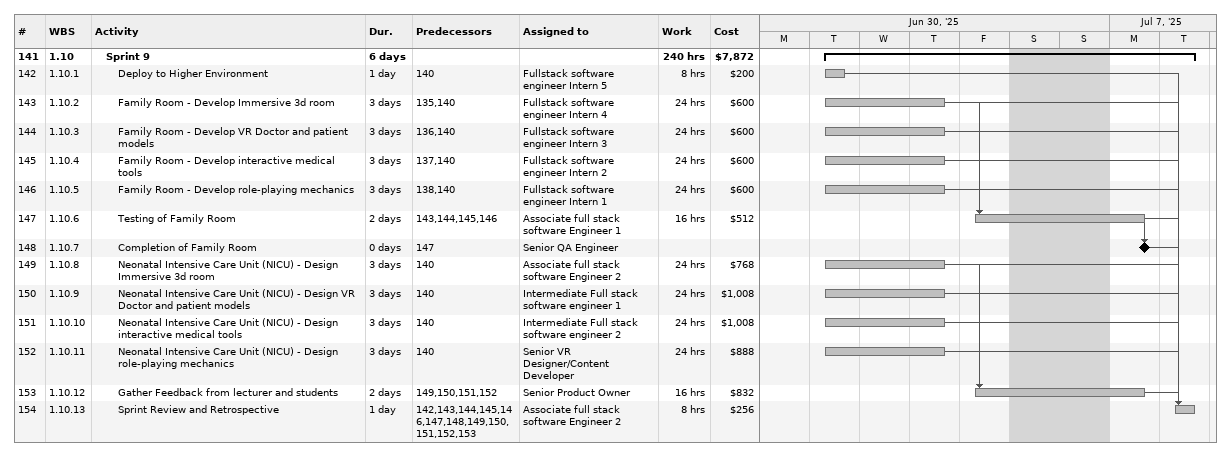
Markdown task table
| ID | WBS | Task | Duration | Start | Finish | Predecessors | Resources | Work (h) | Cost ($) |
|---|---|---|---|---|---|---|---|---|---|
| 141 | 1.10 | **Sprint 9** | 6d | 2025-07-01 | 2025-07-08 |  |  | 240 | 7872 |
| 142 | 1.10.1 | Deploy to Higher Environment | 1d | 2025-07-01 | 2025-07-01 | 140 | Fullstack software engineer Intern 5 | 8 | 200 |
| 143 | 1.10.2 | Family Room - Develop Immersive 3d room | 3d | 2025-07-01 | 2025-07-03 | 135, 140 | Fullstack software engineer Intern 4 | 24 | 600 |
| 144 | 1.10.3 | Family Room - Develop VR Doctor and patient models | 3d | 2025-07-01 | 2025-07-03 | 136, 140 | Fullstack software engineer Intern 3 | 24 | 600 |
| 145 | 1.10.4 | Family Room - Develop interactive medical tools | 3d | 2025-07-01 | 2025-07-03 | 137, 140 | Fullstack software engineer Intern 2 | 24 | 600 |
| 146 | 1.10.5 | Family Room - Develop role-playing mechanics | 3d | 2025-07-01 | 2025-07-03 | 138, 140 | Fullstack software engineer Intern 1 | 24 | 600 |
| 147 | 1.10.6 | Testing of Family Room | 2d | 2025-07-04 | 2025-07-07 | 143, 144, 145, 146 | Associate full stack software Engineer 1 | 16 | 512 |
| 148 | 1.10.7 | Completion of Family Room | 0d | 2025-07-07 | 2025-07-07 | 147 | Senior QA Engineer |  |  |
| 149 | 1.10.8 | Neonatal Intensive Care Unit (NICU) - Design Immersive 3d room | 3d | 2025-07-01 | 2025-07-03 | 140 | Associate full stack software Engineer 2 | 24 | 768 |
| 150 | 1.10.9 | Neonatal Intensive Care Unit (NICU) - Design VR Doctor and patient models | 3d | 2025-07-01 | 2025-07-03 | 140 | Intermediate Full stack software engineer 1 | 24 | 1008 |
| 151 | 1.10.10 | Neonatal Intensive Care Unit (NICU) - Design interactive medical tools | 3d | 2025-07-01 | 2025-07-03 | 140 | Intermediate Full stack software engineer 2 | 24 | 1008 |
| 152 | 1.10.11 | Neonatal Intensive Care Unit (NICU) - Design role-playing mechanics | 3d | 2025-07-01 | 2025-07-03 | 140 | Senior VR Designer/Content Developer | 24 | 888 |
| 153 | 1.10.12 | Gather Feedback from lecturer and students | 2d | 2025-07-04 | 2025-07-07 | 149, 150, 151, 152 | Senior Product Owner | 16 | 832 |
| 154 | 1.10.13 | Sprint Review and Retrospective | 1d | 2025-07-08 | 2025-07-08 | 142, 143, 144, 145, 146, 147, 148, 149, 150, 151, 152, 153 | Associate full stack software Engineer 2 | 8 | 256 |
